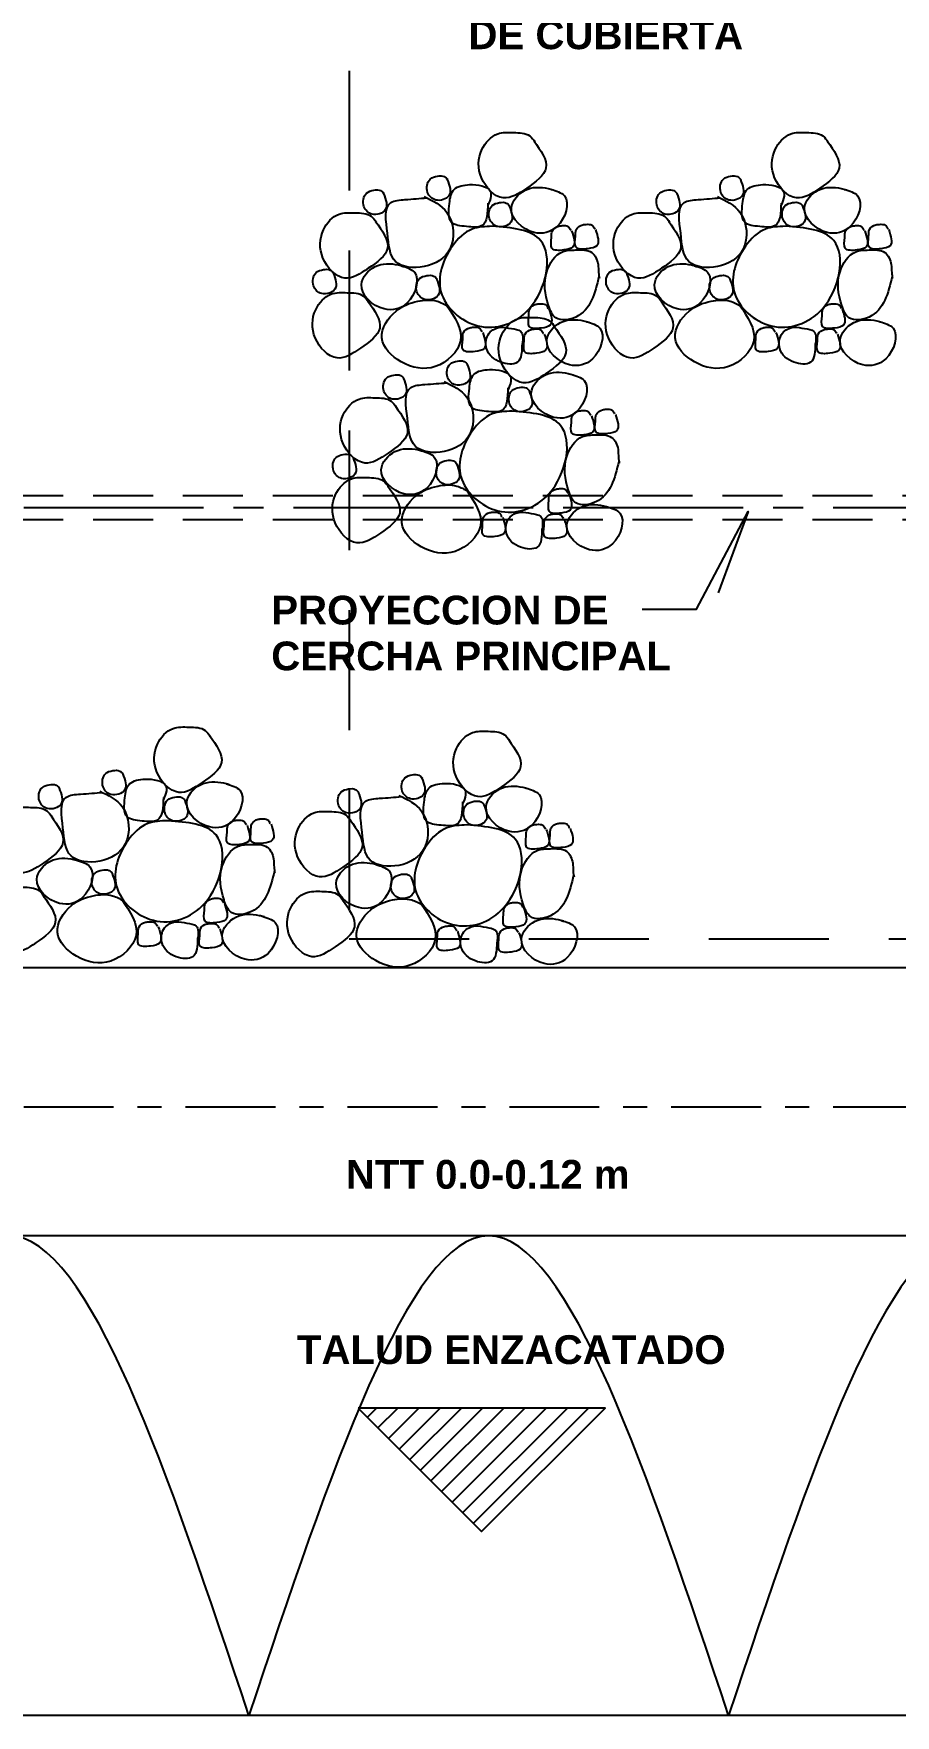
# Model space of a CAD drawing. Extents: x 504.5 to 598.6, y 648.3 to 688.4.
# Drawn here: x 512.22 to 515.81, y 654.03 to 661.04 of the extents above; entities that cross this region are included whole.
import ezdxf

# ---------------------------------------------------------------- set-up
doc = ezdxf.new("R2010")
doc.units = 0
doc.header["$MEASUREMENT"] = 0
doc.linetypes.add('CENTER2', pattern=[1.125, 0.75, -0.125, 0.125, -0.125])
doc.linetypes.add('HIDDEN', pattern=[0.375, 0.25, -0.125])
doc.layers.get('0').update_dxf_attribs({"linetype": 'CONTINUOUS'})
doc.layers.get('DEFPOINTS').update_dxf_attribs({"linetype": 'CONTINUOUS'})
for name, color, linetype in [('1', 6, 'CONTINUOUS'), ('2', 1, 'CONTINUOUS'), ('4', 3, 'CONTINUOUS'), ('EJES', 6, 'CENTER2'), ('PROYECCIONES', 6, 'HIDDEN'), ('talud', 5, 'CONTINUOUS'), ('texturas', 6, 'CONTINUOUS')]:
    doc.layers.add(name, color=color, linetype=linetype)
doc.styles.add('ALR4', font='sanssb__.ttf')
doc.dimstyles.new('1-50', dxfattribs={"dimscale": 0.6, "dimtxt": 0.18, "dimasz": 0.18, "dimexe": 0.18, "dimexo": 0.0625, "dimgap": 0.09, "dimtad": 1, "dimzin": 4, "dimdsep": 46, "dimtxsty": 'Standard', "dimblk1": 'ARCHTICK', "dimblk2": 'ARCHTICK', "dimsah": 1, "dimcen": 0.09, "dimdle": 0.18, "dimclrd": 6, "dimclre": 6, "dimclrt": 1, "dimadec": 0, "dimazin": 0, "dimtfac": 1, "dimtofl": 0, "dimtmove": 0, "dimatfit": 3, "dimldrblk": 'ARCHTICK', "dimfxl": 1, "dimtolj": 1, "dimtzin": 4, "dimarcsym": 0})

# ---------------------------------------------------------------- blocks, each defined once
blk = doc.blocks.new('_ARCHTICK')
at = {"color": 0, "linetype": 'ByBlock', "const_width": 0.15}
blk.add_lwpolyline([(-0.5, -0.5), (0.5, 0.5)], dxfattribs=at)
blk = doc.blocks.new('*D73')
at = {"color": 6, "linetype": 'ByBlock', "transparency": 16777216}
blk.add_arc((531.3727, 659.0641), 0.8835, 0, 45, dxfattribs=at)
at = {"layer": 'DEFPOINTS', "color": 0, "linetype": 'ByBlock', "transparency": 16777216}
for p in [(534.3373, 662.0287), (532.2262, 659.2927), (531.3873, 659.0787), (505.4273, 659.0641), (544.8842, 659.0641)]:
    blk.add_point(p, dxfattribs=at)
at = {"color": 6, "linetype": 'ByBlock', "transparency": 16777216, "xscale": 0.108, "yscale": 0.108, "zscale": 0.108}
for p, rotation in [((531.9975, 659.6888), 134.9999999999654), ((532.2563, 659.0641), 270.0000000000001)]:
    blk.add_blockref('_ARCHTICK', p, dxfattribs=dict(at, rotation=rotation))
at = {"color": 1, "linetype": 'ByBlock', "transparency": 16777216, "insert": (532.2905, 659.4442), "char_height": 0.108, "attachment_point": 5, "rotation": 292.5, "style": 'ALR4'}
blk.add_mtext('\\A1;45.00°', dxfattribs=at)
blk = doc.blocks.new('*D249')
at = {"color": 6, "linetype": 'ByBlock', "transparency": 16777216}
blk.add_arc((519.1311, 659.0641), 0.7852, 135, 180, dxfattribs=at)
at = {"layer": 'DEFPOINTS', "color": 0, "linetype": 'ByBlock', "transparency": 16777216}
for p in [(516.1665, 662.0287), (518.4511, 659.4567), (519.1165, 659.0787), (505.4273, 659.0641), (544.8842, 659.0641)]:
    blk.add_point(p, dxfattribs=at)
at = {"color": 6, "linetype": 'ByBlock', "transparency": 16777216, "xscale": 0.108, "yscale": 0.108, "zscale": 0.108}
for p, rotation in [((518.5759, 659.6193), 45.00000000003484), ((518.3459, 659.0641), 269.9999999999998)]:
    blk.add_blockref('_ARCHTICK', p, dxfattribs=dict(at, rotation=rotation))
at = {"color": 1, "linetype": 'ByBlock', "transparency": 16777216, "insert": (518.3042, 659.4066), "char_height": 0.108, "attachment_point": 5, "rotation": 67.5, "style": 'ALR4'}
blk.add_mtext('\\A1;45.00°', dxfattribs=at)

msp = doc.modelspace()

# ---------------------------------------------------------------- hatches: boundary and pattern name
at = {"layer": '2'}
h = msp.add_hatch(dxfattribs=at)
h.set_pattern_fill('ANSI31', color=256, scale=0.5, style=0)
h.set_pattern_definition([(45, (-23.926204, 0), (-0.044194174, 0.044194174), [])])
h.paths.add_polyline_path([(513.5717, 655.3081), (514.0867, 654.7934), (514.6017, 655.3081)])

# ---------------------------------------------------------------- linework, layer by layer
at = {"layer": '1'}
for points in [[(513.9435, 660.4311), (513.9506, 660.3634), (513.8954, 660.3456), (513.8616, 660.3777), (513.8723, 660.4328), (513.9025, 660.4453), (513.9311, 660.4435), (513.9453, 660.4311)], [(514.1128, 660.3332), (514.0878, 660.2388), (514.0237, 660.2352), (513.9613, 660.253), (513.9524, 660.3314), (513.972, 660.3901), (514.0362, 660.4097), (514.0878, 660.4044), (514.1235, 660.3812), (514.1252, 660.3616), (514.1128, 660.3243)], [(515.1661, 660.4311), (515.1732, 660.3634), (515.118, 660.3456), (515.0841, 660.3777), (515.0948, 660.4328), (515.1251, 660.4453), (515.1536, 660.4435), (515.1679, 660.4311)], [(515.3353, 660.3332), (515.3104, 660.2388), (515.2463, 660.2352), (515.1839, 660.253), (515.175, 660.3314), (515.1946, 660.3901), (515.2587, 660.4097), (515.3104, 660.4044), (515.346, 660.3812), (515.3478, 660.3616), (515.3353, 660.3243)], [(513.8473, 660.3599), (513.9417, 660.294), (513.9542, 660.1409), (513.8473, 660.0679), (513.728, 660.0893), (513.6941, 660.2068), (513.7084, 660.3349), (513.7672, 660.3474), (513.858, 660.3545)], [(514.3764, 660.3901), (514.4316, 660.3634), (514.4014, 660.2352), (514.3052, 660.2103), (514.2107, 660.3118), (514.2678, 660.3866), (514.364, 660.3937), (514.3853, 660.3883)], [(514.9007, 660.3723), (514.9078, 660.3047), (514.8526, 660.2869), (514.8187, 660.3189), (514.8294, 660.3741), (514.8597, 660.3866), (514.8882, 660.3848), (514.9024, 660.3723)], [(515.0699, 660.3599), (515.1643, 660.294), (515.1768, 660.1409), (515.0699, 660.0679), (514.9505, 660.0893), (514.9167, 660.2068), (514.9309, 660.3349), (514.9897, 660.3474), (515.0806, 660.3545)], [(515.599, 660.3901), (515.6542, 660.3634), (515.6239, 660.2352), (515.5277, 660.2103), (515.4333, 660.3118), (515.4903, 660.3866), (515.5865, 660.3937), (515.6079, 660.3883)], [(514.2018, 660.3207), (514.209, 660.253), (514.1537, 660.2352), (514.1199, 660.2673), (514.1306, 660.3225), (514.1609, 660.3349), (514.1894, 660.3332), (514.2036, 660.3207)], [(514.8668, 660.2566), (514.9167, 660.1444), (514.8365, 660.0608), (514.7385, 660.0198), (514.6477, 660.1035), (514.6495, 660.221), (514.7154, 660.2869), (514.7813, 660.2922), (514.849, 660.278), (514.8704, 660.253)], [(515.4244, 660.3207), (515.4315, 660.253), (515.3763, 660.2352), (515.3425, 660.2673), (515.3531, 660.3225), (515.3834, 660.3349), (515.4119, 660.3332), (515.4262, 660.3207)], [(514.1308, 660.2362), (514.3326, 660.1769), (514.2851, 659.8922), (514.0715, 659.8211), (513.9172, 659.9634), (513.9646, 660.1532), (514.0477, 660.2244), (514.1308, 660.2362)], [(514.4619, 660.2174), (514.4673, 660.1498), (514.4299, 660.1373), (514.38, 660.1444), (514.3782, 660.1889), (514.3818, 660.2174), (514.4085, 660.237), (514.4227, 660.2388), (514.4477, 660.2352), (514.4584, 660.2192)], [(514.5617, 660.2228), (514.567, 660.1551), (514.5296, 660.1427), (514.4797, 660.1498), (514.478, 660.1943), (514.4815, 660.2228), (514.5083, 660.2424), (514.5225, 660.2441), (514.5474, 660.2406), (514.5581, 660.2246)], [(515.3534, 660.2362), (515.5552, 660.1769), (515.5077, 659.8922), (515.294, 659.8211), (515.1397, 659.9634), (515.1872, 660.1532), (515.2703, 660.2244), (515.3534, 660.2362)], [(515.6845, 660.2174), (515.6898, 660.1498), (515.6524, 660.1373), (515.6026, 660.1444), (515.6008, 660.1889), (515.6043, 660.2174), (515.6311, 660.237), (515.6453, 660.2388), (515.6703, 660.2352), (515.6809, 660.2192)], [(514.5759, 660.0269), (514.4797, 659.8578), (514.396, 659.8543), (514.3657, 659.9059), (514.3586, 660.0465), (514.4245, 660.1302), (514.4797, 660.1373), (514.5457, 660.1266), (514.5724, 660.0768), (514.5742, 660.043), (514.5777, 660.0198)], [(515.7985, 660.0269), (515.7023, 659.8578), (515.6186, 659.8543), (515.5883, 659.9059), (515.5812, 660.0465), (515.6471, 660.1302), (515.7023, 660.1373), (515.7682, 660.1266), (515.795, 660.0768), (515.7967, 660.043), (515.8003, 660.0198)], [(514.6904, 660.0412), (514.6976, 659.9735), (514.6423, 659.9557), (514.6085, 659.9878), (514.6192, 660.043), (514.6495, 660.0554), (514.678, 660.0536), (514.6922, 660.0412)], [(514.9737, 660.0714), (515.0289, 660.0447), (514.9986, 659.9166), (514.9024, 659.8916), (514.808, 659.9931), (514.865, 660.0679), (514.9612, 660.075), (514.9826, 660.0697)], [(513.899, 660.0163), (513.9061, 659.9486), (513.8509, 659.9308), (513.817, 659.9629), (513.8277, 660.018), (513.858, 660.0305), (513.8865, 660.0287), (513.9008, 660.0163)], [(515.1216, 660.0163), (515.1287, 659.9486), (515.0735, 659.9308), (515.0396, 659.9629), (515.0503, 660.018), (515.0806, 660.0305), (515.1091, 660.0287), (515.1233, 660.0163)], [(513.94, 659.9077), (513.9987, 659.7581), (513.8936, 659.6513), (513.7511, 659.6709), (513.671, 659.7706), (513.7297, 659.8827), (513.8206, 659.9237), (513.9008, 659.9237), (513.9471, 659.9023)], [(514.8347, 659.9237), (514.8846, 659.8115), (514.8045, 659.7279), (514.7065, 659.6869), (514.6156, 659.7706), (514.6174, 659.8881), (514.6833, 659.9539), (514.7492, 659.9593), (514.8169, 659.945), (514.8383, 659.9201)], [(515.1625, 659.9077), (515.2213, 659.7581), (515.1162, 659.6513), (514.9737, 659.6709), (514.8935, 659.7706), (514.9523, 659.8827), (515.0432, 659.9237), (515.1233, 659.9237), (515.1697, 659.9023)], [(514.3882, 659.8203), (514.4381, 659.7081), (514.358, 659.6245), (514.26, 659.5835), (514.1691, 659.6672), (514.1709, 659.7847), (514.2368, 659.8505), (514.3027, 659.8559), (514.3704, 659.8416), (514.3918, 659.8167)], [(514.3675, 659.8916), (514.3729, 659.824), (514.3354, 659.8115), (514.2856, 659.8186), (514.2838, 659.8632), (514.2873, 659.8916), (514.3141, 659.9112), (514.3283, 659.913), (514.3533, 659.9094), (514.364, 659.8934)], [(514.5243, 659.8382), (514.5795, 659.8115), (514.5492, 659.6833), (514.453, 659.6584), (514.3586, 659.7599), (514.4156, 659.8347), (514.5118, 659.8418), (514.5332, 659.8364)], [(515.5901, 659.8916), (515.5954, 659.824), (515.558, 659.8115), (515.5081, 659.8186), (515.5064, 659.8632), (515.5099, 659.8916), (515.5366, 659.9112), (515.5509, 659.913), (515.5758, 659.9094), (515.5865, 659.8934)], [(515.7469, 659.8382), (515.8021, 659.8115), (515.7718, 659.6833), (515.6756, 659.6584), (515.5812, 659.7599), (515.6382, 659.8347), (515.7344, 659.8418), (515.7558, 659.8364)], [(514.0914, 659.7937), (514.0967, 659.7261), (514.0593, 659.7136), (514.0094, 659.7207), (514.0077, 659.7652), (514.0112, 659.7937), (514.0379, 659.8133), (514.0522, 659.8151), (514.0771, 659.8115), (514.0878, 659.7955)], [(514.2553, 659.7474), (514.2357, 659.6691), (514.1662, 659.6691), (514.1074, 659.7261), (514.1181, 659.7902), (514.1662, 659.8151), (514.2107, 659.8097), (514.2499, 659.7973), (514.2571, 659.7474)], [(514.3479, 659.7866), (514.3533, 659.719), (514.3159, 659.7065), (514.266, 659.7136), (514.2642, 659.7581), (514.2678, 659.7866), (514.2945, 659.8062), (514.3087, 659.808), (514.3337, 659.8044), (514.3444, 659.7884)], [(515.314, 659.7937), (515.3193, 659.7261), (515.2819, 659.7136), (515.232, 659.7207), (515.2302, 659.7652), (515.2338, 659.7937), (515.2605, 659.8133), (515.2748, 659.8151), (515.2997, 659.8115), (515.3104, 659.7955)], [(515.4779, 659.7474), (515.4583, 659.6691), (515.3888, 659.6691), (515.33, 659.7261), (515.3407, 659.7902), (515.3888, 659.8151), (515.4333, 659.8097), (515.4725, 659.7973), (515.4796, 659.7474)], [(515.5705, 659.7866), (515.5758, 659.719), (515.5384, 659.7065), (515.4885, 659.7136), (515.4868, 659.7581), (515.4903, 659.7866), (515.517, 659.8062), (515.5313, 659.808), (515.5562, 659.8044), (515.5669, 659.7884)], [(513.9304, 659.5888), (514.0248, 659.523), (514.0373, 659.3699), (513.9304, 659.2969), (513.8111, 659.3182), (513.7772, 659.4357), (513.7915, 659.5639), (513.8502, 659.5764), (513.9411, 659.5835)], [(512.7596, 657.8541), (512.7347, 657.7597), (512.6706, 657.7561), (512.6082, 657.7739), (512.5993, 657.8523), (512.6189, 657.911), (512.683, 657.9306), (512.7347, 657.9253), (512.7703, 657.9021), (512.7721, 657.8825), (512.7596, 657.8452)], [(514.0071, 657.8364), (513.9822, 657.7421), (513.9181, 657.7385), (513.8557, 657.7563), (513.8468, 657.8346), (513.8664, 657.8934), (513.9305, 657.913), (513.9822, 657.9076), (514.0178, 657.8845), (514.0196, 657.8649), (514.0071, 657.8275)], [(512.4942, 657.8808), (512.5886, 657.8149), (512.6011, 657.6618), (512.4942, 657.5888), (512.3748, 657.6102), (512.341, 657.7277), (512.3552, 657.8558), (512.414, 657.8683), (512.5049, 657.8754)], [(512.8487, 657.8416), (512.8558, 657.7739), (512.8006, 657.7561), (512.7668, 657.7882), (512.7774, 657.8434), (512.8077, 657.8558), (512.8362, 657.8541), (512.8505, 657.8416)], [(513.7417, 657.8631), (513.8361, 657.7972), (513.8486, 657.6441), (513.7417, 657.5711), (513.6223, 657.5925), (513.5885, 657.71), (513.6027, 657.8382), (513.6615, 657.8507), (513.7524, 657.8578)], [(514.0962, 657.8239), (514.1033, 657.7563), (514.0481, 657.7385), (514.0143, 657.7705), (514.0249, 657.8257), (514.0552, 657.8382), (514.0837, 657.8364), (514.098, 657.8239)], [(512.7777, 657.7571), (512.9795, 657.6978), (512.932, 657.4131), (512.7183, 657.342), (512.564, 657.4843), (512.6115, 657.6741), (512.6946, 657.7453), (512.7777, 657.7571)], [(514.0252, 657.7395), (514.227, 657.6802), (514.1795, 657.3955), (513.9658, 657.3243), (513.8115, 657.4667), (513.859, 657.6565), (513.9421, 657.7276), (514.0252, 657.7395)], [(512.398, 657.5924), (512.4532, 657.5656), (512.4229, 657.4375), (512.3267, 657.4125), (512.2323, 657.514), (512.2893, 657.5888), (512.3855, 657.5959), (512.4069, 657.5906)], [(513.6455, 657.5747), (513.7007, 657.548), (513.6704, 657.4198), (513.5742, 657.3949), (513.4798, 657.4964), (513.5368, 657.5711), (513.633, 657.5783), (513.6544, 657.5729)]]:
    msp.add_spline(points, degree=3, dxfattribs=at)
at = {"layer": '2'}
for points in [[(518.4259, 657.1433), (511.221, 657.1433), (511.221, 676.5107), (513.5826, 676.5107)], [(514.7557, 658.6391), (514.9826, 658.6391), (515.1982, 659.0472), (515.0734, 658.7071)]]:
    msp.add_lwpolyline(points, dxfattribs=at)
for points in [[(514.3052, 660.5913), (514.355, 660.4791), (514.2749, 660.3955), (514.1769, 660.3545), (514.086, 660.4382), (514.0878, 660.5557), (514.1537, 660.6216), (514.2197, 660.6269), (514.2873, 660.6127), (514.3087, 660.5877)], [(515.5277, 660.5913), (515.5776, 660.4791), (515.4974, 660.3955), (515.3995, 660.3545), (515.3086, 660.4382), (515.3104, 660.5557), (515.3763, 660.6216), (515.4422, 660.6269), (515.5099, 660.6127), (515.5313, 660.5877)], [(513.6781, 660.3723), (513.6852, 660.3047), (513.63, 660.2869), (513.5961, 660.3189), (513.6068, 660.3741), (513.6371, 660.3866), (513.6656, 660.3848), (513.6799, 660.3723)], [(513.6442, 660.2566), (513.6941, 660.1444), (513.6139, 660.0608), (513.516, 660.0198), (513.4251, 660.1035), (513.4269, 660.221), (513.4928, 660.2869), (513.5587, 660.2922), (513.6264, 660.278), (513.6478, 660.253)], [(515.7843, 660.2228), (515.7896, 660.1551), (515.7522, 660.1427), (515.7023, 660.1498), (515.7005, 660.1943), (515.7041, 660.2228), (515.7308, 660.2424), (515.7451, 660.2441), (515.77, 660.2406), (515.7807, 660.2246)], [(513.4679, 660.0412), (513.475, 659.9735), (513.4198, 659.9557), (513.3859, 659.9878), (513.3966, 660.043), (513.4269, 660.0554), (513.4554, 660.0536), (513.4696, 660.0412)], [(513.7511, 660.0714), (513.8063, 660.0447), (513.7761, 659.9166), (513.6799, 659.8916), (513.5854, 659.9931), (513.6425, 660.0679), (513.7387, 660.075), (513.76, 660.0697)], [(513.6122, 659.9237), (513.662, 659.8115), (513.5819, 659.7279), (513.4839, 659.6869), (513.393, 659.7706), (513.3948, 659.8881), (513.4607, 659.9539), (513.5267, 659.9593), (513.5944, 659.945), (513.6157, 659.9201)], [(514.0266, 659.6601), (514.0337, 659.5924), (513.9785, 659.5746), (513.9447, 659.6066), (513.9554, 659.6618), (513.9856, 659.6743), (514.0141, 659.6725), (514.0284, 659.6601)], [(514.1959, 659.5621), (514.1709, 659.4678), (514.1068, 659.4642), (514.0444, 659.482), (514.0355, 659.5604), (514.0551, 659.6191), (514.1192, 659.6387), (514.1709, 659.6334), (514.2065, 659.6102), (514.2083, 659.5906), (514.1959, 659.5532)], [(513.7612, 659.6013), (513.7683, 659.5337), (513.7131, 659.5159), (513.6792, 659.5479), (513.6899, 659.6031), (513.7202, 659.6155), (513.7487, 659.6138), (513.763, 659.6013)], [(514.2849, 659.5497), (514.292, 659.482), (514.2368, 659.4642), (514.203, 659.4963), (514.2137, 659.5515), (514.244, 659.5639), (514.2725, 659.5621), (514.2867, 659.5497)], [(514.4595, 659.6191), (514.5147, 659.5924), (514.4844, 659.4642), (514.3882, 659.4393), (514.2938, 659.5408), (514.3508, 659.6155), (514.447, 659.6227), (514.4684, 659.6173)], [(513.7273, 659.4856), (513.7772, 659.3734), (513.697, 659.2898), (513.5991, 659.2488), (513.5082, 659.3325), (513.51, 659.45), (513.5759, 659.5159), (513.6418, 659.5212), (513.7095, 659.507), (513.7309, 659.482)], [(514.2139, 659.4652), (514.4157, 659.4059), (514.3682, 659.1212), (514.1546, 659.0501), (514.0002, 659.1924), (514.0477, 659.3822), (514.1308, 659.4534), (514.2139, 659.4652)], [(514.545, 659.4464), (514.5504, 659.3788), (514.513, 659.3663), (514.4631, 659.3734), (514.4613, 659.4179), (514.4649, 659.4464), (514.4916, 659.466), (514.5058, 659.4678), (514.5308, 659.4642), (514.5415, 659.4482)], [(514.6448, 659.4518), (514.6501, 659.3841), (514.6127, 659.3716), (514.5628, 659.3788), (514.5611, 659.4233), (514.5646, 659.4518), (514.5913, 659.4713), (514.6056, 659.4731), (514.6305, 659.4696), (514.6412, 659.4535)], [(514.659, 659.2559), (514.5628, 659.0868), (514.4791, 659.0832), (514.4488, 659.1349), (514.4417, 659.2755), (514.5076, 659.3592), (514.5628, 659.3663), (514.6287, 659.3556), (514.6555, 659.3058), (514.6573, 659.272), (514.6608, 659.2488)], [(513.551, 659.2702), (513.5581, 659.2025), (513.5029, 659.1847), (513.469, 659.2168), (513.4797, 659.272), (513.51, 659.2844), (513.5385, 659.2826), (513.5527, 659.2702)], [(513.8342, 659.3004), (513.8894, 659.2737), (513.8592, 659.1456), (513.763, 659.1206), (513.6685, 659.2221), (513.7255, 659.2969), (513.8217, 659.304), (513.8431, 659.2987)], [(513.9821, 659.2452), (513.9892, 659.1776), (513.934, 659.1598), (513.9001, 659.1918), (513.9108, 659.247), (513.9411, 659.2595), (513.9696, 659.2577), (513.9839, 659.2452)], [(513.6953, 659.1527), (513.7451, 659.0405), (513.665, 658.9568), (513.567, 658.9159), (513.4761, 658.9996), (513.4779, 659.1171), (513.5438, 659.1829), (513.6097, 659.1883), (513.6774, 659.174), (513.6988, 659.1491)], [(514.023, 659.1367), (514.0818, 658.9871), (513.9767, 658.8803), (513.8342, 658.8999), (513.754, 658.9996), (513.8128, 659.1117), (513.9037, 659.1527), (513.9839, 659.1527), (514.0302, 659.1313)], [(514.4506, 659.1206), (514.4559, 659.053), (514.4185, 659.0405), (514.3687, 659.0476), (514.3669, 659.0921), (514.3704, 659.1206), (514.3972, 659.1402), (514.4114, 659.142), (514.4363, 659.1384), (514.447, 659.1224)], [(514.6074, 659.0672), (514.6626, 659.0405), (514.6323, 658.9123), (514.5361, 658.8874), (514.4417, 658.9889), (514.4987, 659.0637), (514.5949, 659.0708), (514.6163, 659.0654)], [(514.1745, 659.0227), (514.1798, 658.9551), (514.1424, 658.9426), (514.0925, 658.9497), (514.0907, 658.9942), (514.0943, 659.0227), (514.121, 659.0423), (514.1353, 659.0441), (514.1602, 659.0405), (514.1709, 659.0245)], [(514.3384, 658.9764), (514.3188, 658.8981), (514.2493, 658.8981), (514.1905, 658.9551), (514.2012, 659.0192), (514.2493, 659.0441), (514.2938, 659.0387), (514.333, 659.0263), (514.3401, 658.9764)], [(514.431, 659.0156), (514.4363, 658.9479), (514.3989, 658.9355), (514.3491, 658.9426), (514.3473, 658.9871), (514.3508, 659.0156), (514.3776, 659.0352), (514.3918, 659.037), (514.4168, 659.0334), (514.4274, 659.0174)], [(512.952, 658.1122), (513.0019, 658), (512.9217, 657.9164), (512.8238, 657.8754), (512.7329, 657.9591), (512.7347, 658.0766), (512.8006, 658.1425), (512.8665, 658.1478), (512.9342, 658.1336), (512.9556, 658.1086)], [(514.1995, 658.0946), (514.2494, 657.9824), (514.1692, 657.8987), (514.0713, 657.8578), (513.9804, 657.9414), (513.9822, 658.0589), (514.0481, 658.1248), (514.114, 658.1302), (514.1817, 658.1159), (514.2031, 658.091)], [(512.5904, 657.952), (512.5975, 657.8843), (512.5423, 657.8665), (512.5084, 657.8986), (512.5191, 657.9537), (512.5494, 657.9662), (512.5779, 657.9644), (512.5922, 657.952)], [(512.3249, 657.8932), (512.3321, 657.8256), (512.2768, 657.8078), (512.243, 657.8398), (512.2537, 657.895), (512.284, 657.9075), (512.3125, 657.9057), (512.3267, 657.8932)], [(513.0233, 657.911), (513.0785, 657.8843), (513.0482, 657.7561), (512.952, 657.7312), (512.8576, 657.8327), (512.9146, 657.9075), (513.0108, 657.9146), (513.0322, 657.9092)], [(513.5725, 657.8756), (513.5796, 657.8079), (513.5244, 657.7901), (513.4905, 657.8222), (513.5012, 657.8774), (513.5315, 657.8898), (513.56, 657.888), (513.5742, 657.8756)], [(513.8379, 657.9343), (513.845, 657.8667), (513.7898, 657.8489), (513.7559, 657.8809), (513.7666, 657.9361), (513.7969, 657.9486), (513.8254, 657.9468), (513.8397, 657.9343)], [(514.2708, 657.8934), (514.326, 657.8667), (514.2957, 657.7385), (514.1995, 657.7136), (514.1051, 657.815), (514.1621, 657.8898), (514.2583, 657.8969), (514.2797, 657.8916)], [(512.2911, 657.7775), (512.341, 657.6653), (512.2608, 657.5817), (512.1628, 657.5407), (512.072, 657.6244), (512.0738, 657.7419), (512.1397, 657.8078), (512.2056, 657.8131), (512.2733, 657.7989), (512.2947, 657.7739)], [(513.1088, 657.7383), (513.1141, 657.6707), (513.0767, 657.6582), (513.0268, 657.6653), (513.0251, 657.7098), (513.0286, 657.7383), (513.0554, 657.7579), (513.0696, 657.7597), (513.0945, 657.7561), (513.1052, 657.7401)], [(513.2086, 657.7437), (513.2139, 657.676), (513.1765, 657.6636), (513.1266, 657.6707), (513.1248, 657.7152), (513.1284, 657.7437), (513.1551, 657.7633), (513.1694, 657.765), (513.1943, 657.7615), (513.205, 657.7455)], [(513.5386, 657.7599), (513.5885, 657.6477), (513.5083, 657.564), (513.4103, 657.5231), (513.3195, 657.6068), (513.3213, 657.7243), (513.3872, 657.7901), (513.4531, 657.7955), (513.5208, 657.7812), (513.5422, 657.7563)], [(514.3563, 657.7207), (514.3616, 657.653), (514.3242, 657.6406), (514.2744, 657.6477), (514.2726, 657.6922), (514.2761, 657.7207), (514.3029, 657.7403), (514.3171, 657.7421), (514.3421, 657.7385), (514.3527, 657.7225)], [(514.4561, 657.726), (514.4614, 657.6584), (514.424, 657.6459), (514.3741, 657.653), (514.3723, 657.6975), (514.3759, 657.726), (514.4026, 657.7456), (514.4169, 657.7474), (514.4418, 657.7438), (514.4525, 657.7278)], [(513.2228, 657.5478), (513.1266, 657.3787), (513.0429, 657.3752), (513.0126, 657.4268), (513.0055, 657.5674), (513.0714, 657.6511), (513.1266, 657.6582), (513.1925, 657.6475), (513.2192, 657.5977), (513.221, 657.5639), (513.2246, 657.5407)], [(514.4703, 657.5302), (514.3741, 657.3611), (514.2904, 657.3575), (514.2601, 657.4091), (514.253, 657.5498), (514.3189, 657.6335), (514.3741, 657.6406), (514.44, 657.6299), (514.4668, 657.58), (514.4685, 657.5462), (514.4721, 657.5231)], [(512.5458, 657.5372), (512.553, 657.4695), (512.4977, 657.4517), (512.4639, 657.4838), (512.4746, 657.5389), (512.5049, 657.5514), (512.5334, 657.5496), (512.5476, 657.5372)], [(513.7934, 657.5195), (513.8005, 657.4519), (513.7453, 657.4341), (513.7114, 657.4661), (513.7221, 657.5213), (513.7524, 657.5338), (513.7809, 657.532), (513.7951, 657.5195)], [(512.259, 657.4446), (512.3089, 657.3324), (512.2287, 657.2488), (512.1308, 657.2078), (512.0399, 657.2915), (512.0417, 657.409), (512.1076, 657.4749), (512.1735, 657.4802), (512.2412, 657.4659), (512.2626, 657.441)], [(513.5065, 657.4269), (513.5564, 657.3148), (513.4763, 657.2311), (513.3783, 657.1902), (513.2874, 657.2738), (513.2892, 657.3913), (513.3551, 657.4572), (513.421, 657.4626), (513.4887, 657.4483), (513.5101, 657.4234)], [(512.5868, 657.4286), (512.6456, 657.279), (512.5405, 657.1722), (512.398, 657.1918), (512.3178, 657.2915), (512.3766, 657.4036), (512.4675, 657.4446), (512.5476, 657.4446), (512.5939, 657.4232)], [(513.0144, 657.4125), (513.0197, 657.3449), (512.9823, 657.3324), (512.9324, 657.3395), (512.9306, 657.3841), (512.9342, 657.4125), (512.9609, 657.4321), (512.9752, 657.4339), (513.0001, 657.4303), (513.0108, 657.4143)], [(513.8343, 657.4109), (513.8931, 657.2614), (513.788, 657.1546), (513.6455, 657.1741), (513.5653, 657.2738), (513.6241, 657.386), (513.715, 657.4269), (513.7951, 657.4269), (513.8415, 657.4056)], [(514.2619, 657.3949), (514.2672, 657.3272), (514.2298, 657.3148), (514.1799, 657.3219), (514.1782, 657.3664), (514.1817, 657.3949), (514.2084, 657.4145), (514.2227, 657.4163), (514.2476, 657.4127), (514.2583, 657.3967)], [(512.7382, 657.3146), (512.7436, 657.247), (512.7062, 657.2345), (512.6563, 657.2416), (512.6545, 657.2861), (512.6581, 657.3146), (512.6848, 657.3342), (512.6991, 657.336), (512.724, 657.3324), (512.7347, 657.3164)], [(512.9021, 657.2683), (512.8825, 657.19), (512.8131, 657.19), (512.7543, 657.247), (512.765, 657.3111), (512.8131, 657.336), (512.8576, 657.3306), (512.8968, 657.3182), (512.9039, 657.2683)], [(512.9948, 657.3075), (513.0001, 657.2399), (512.9627, 657.2274), (512.9128, 657.2345), (512.9111, 657.279), (512.9146, 657.3075), (512.9413, 657.3271), (512.9556, 657.3289), (512.9805, 657.3253), (512.9912, 657.3093)], [(513.1711, 657.3591), (513.2264, 657.3324), (513.1961, 657.2042), (513.0999, 657.1793), (513.0055, 657.2808), (513.0625, 657.3556), (513.1587, 657.3627), (513.1801, 657.3574)], [(514.4187, 657.3415), (514.4739, 657.3148), (514.4436, 657.1866), (514.3474, 657.1617), (514.253, 657.2632), (514.31, 657.3379), (514.4062, 657.3451), (514.4276, 657.3397)], [(513.9858, 657.297), (513.9911, 657.2293), (513.9537, 657.2169), (513.9038, 657.224), (513.902, 657.2685), (513.9056, 657.297), (513.9323, 657.3166), (513.9466, 657.3183), (513.9715, 657.3148), (513.9822, 657.2988)], [(514.1497, 657.2507), (514.1301, 657.1724), (514.0606, 657.1724), (514.0018, 657.2293), (514.0125, 657.2934), (514.0606, 657.3183), (514.1051, 657.313), (514.1443, 657.3005), (514.1514, 657.2507)], [(514.2423, 657.2899), (514.2476, 657.2222), (514.2102, 657.2097), (514.1603, 657.2169), (514.1586, 657.2614), (514.1621, 657.2899), (514.1888, 657.3094), (514.2031, 657.3112), (514.228, 657.3077), (514.2387, 657.2916)]]:
    msp.add_spline(points, degree=3, dxfattribs=at)
at = {"layer": '4'}
msp.add_lwpolyline([(513.5717, 655.3081), (514.0867, 654.7934), (514.6017, 655.3081), (513.5717, 655.3081)], dxfattribs=at)
at = {"layer": 'EJES'}
msp.add_line((505.4273, 659.0641), (544.8842, 659.0641), dxfattribs=at)
at = {"layer": 'EJES', "ltscale": 0.5}
msp.add_line((505.4273, 656.5641), (525.2276, 656.5641), dxfattribs=at)
at = {"layer": 'PROYECCIONES', "color": 3, "ltscale": 2}
for p, q in [((513.5342, 678.8849), (513.5342, 657.2641)), ((513.5342, 657.2641), (519.1165, 657.2641))]:
    msp.add_line(p, q, dxfattribs=at)
at = {"layer": 'PROYECCIONES'}
for p, q in [((512.0915, 659.1141), (525.0787, 659.1141)), ((512.0915, 659.0141), (525.0938, 659.0141))]:
    msp.add_line(p, q, dxfattribs=at)
at = {"layer": 'talud'}
for p, q in [((519.1165, 656.0266), (509.8915, 656.0266)), ((519.1165, 654.0266), (507.8915, 654.0266))]:
    msp.add_line(p, q, dxfattribs=at)
at = {"layer": 'texturas'}
for points in [[(513.1165, 654.0266), (512.1165, 656.0266), (511.1165, 654.0266)], [(515.1165, 654.0266), (514.1165, 656.0266), (513.1165, 654.0266)], [(517.1165, 654.0266), (516.1165, 656.0266), (515.1165, 654.0266)]]:
    msp.add_spline(points, degree=3, dxfattribs=at)

# ---------------------------------------------------------------- texts
at = {"layer": '2', "style": 'ALR4'}
for s, p in [('DE CUBIERTA', (514.0316, 660.9747)), ('PROYECCION DE', (513.2095, 658.5756)), ('CERCHA PRINCIPAL', (513.2095, 658.3845)), ('NTT 0.0-0.12 m', (513.5205, 656.2226)), ('TALUD ENZACATADO', (513.3164, 655.4917))]:
    msp.add_text(s, height=0.12, dxfattribs=at).set_placement(p)

# ---------------------------------------------------------------- dimensions: what is measured, and where the dimension line sits
at = {"layer": '2'}
for base, line1, line2, picture, middle in [((532.2262, 659.2927), ((505.4273, 659.0641), (544.8842, 659.0641)), ((534.3373, 662.0287), (531.3873, 659.0787)), '*D73', (532.2905, 659.4442)), ((518.4511, 659.4567), ((516.1665, 662.0287), (519.1165, 659.0787)), ((505.4273, 659.0641), (544.8842, 659.0641)), '*D249', (518.3042, 659.4066))]:
    dim = msp.add_angular_dim_2l(base=base, line1=line1, line2=line2, dimstyle='1-50', override={"dimtxsty": 'ALR4', "dimadec": 2, "dimazin": 1}, dxfattribs=at)
    dim.commit()
    dim.dimension.update_dxf_attribs({"geometry": picture, "text_midpoint": middle})

doc.saveas('drawing.dxf')
